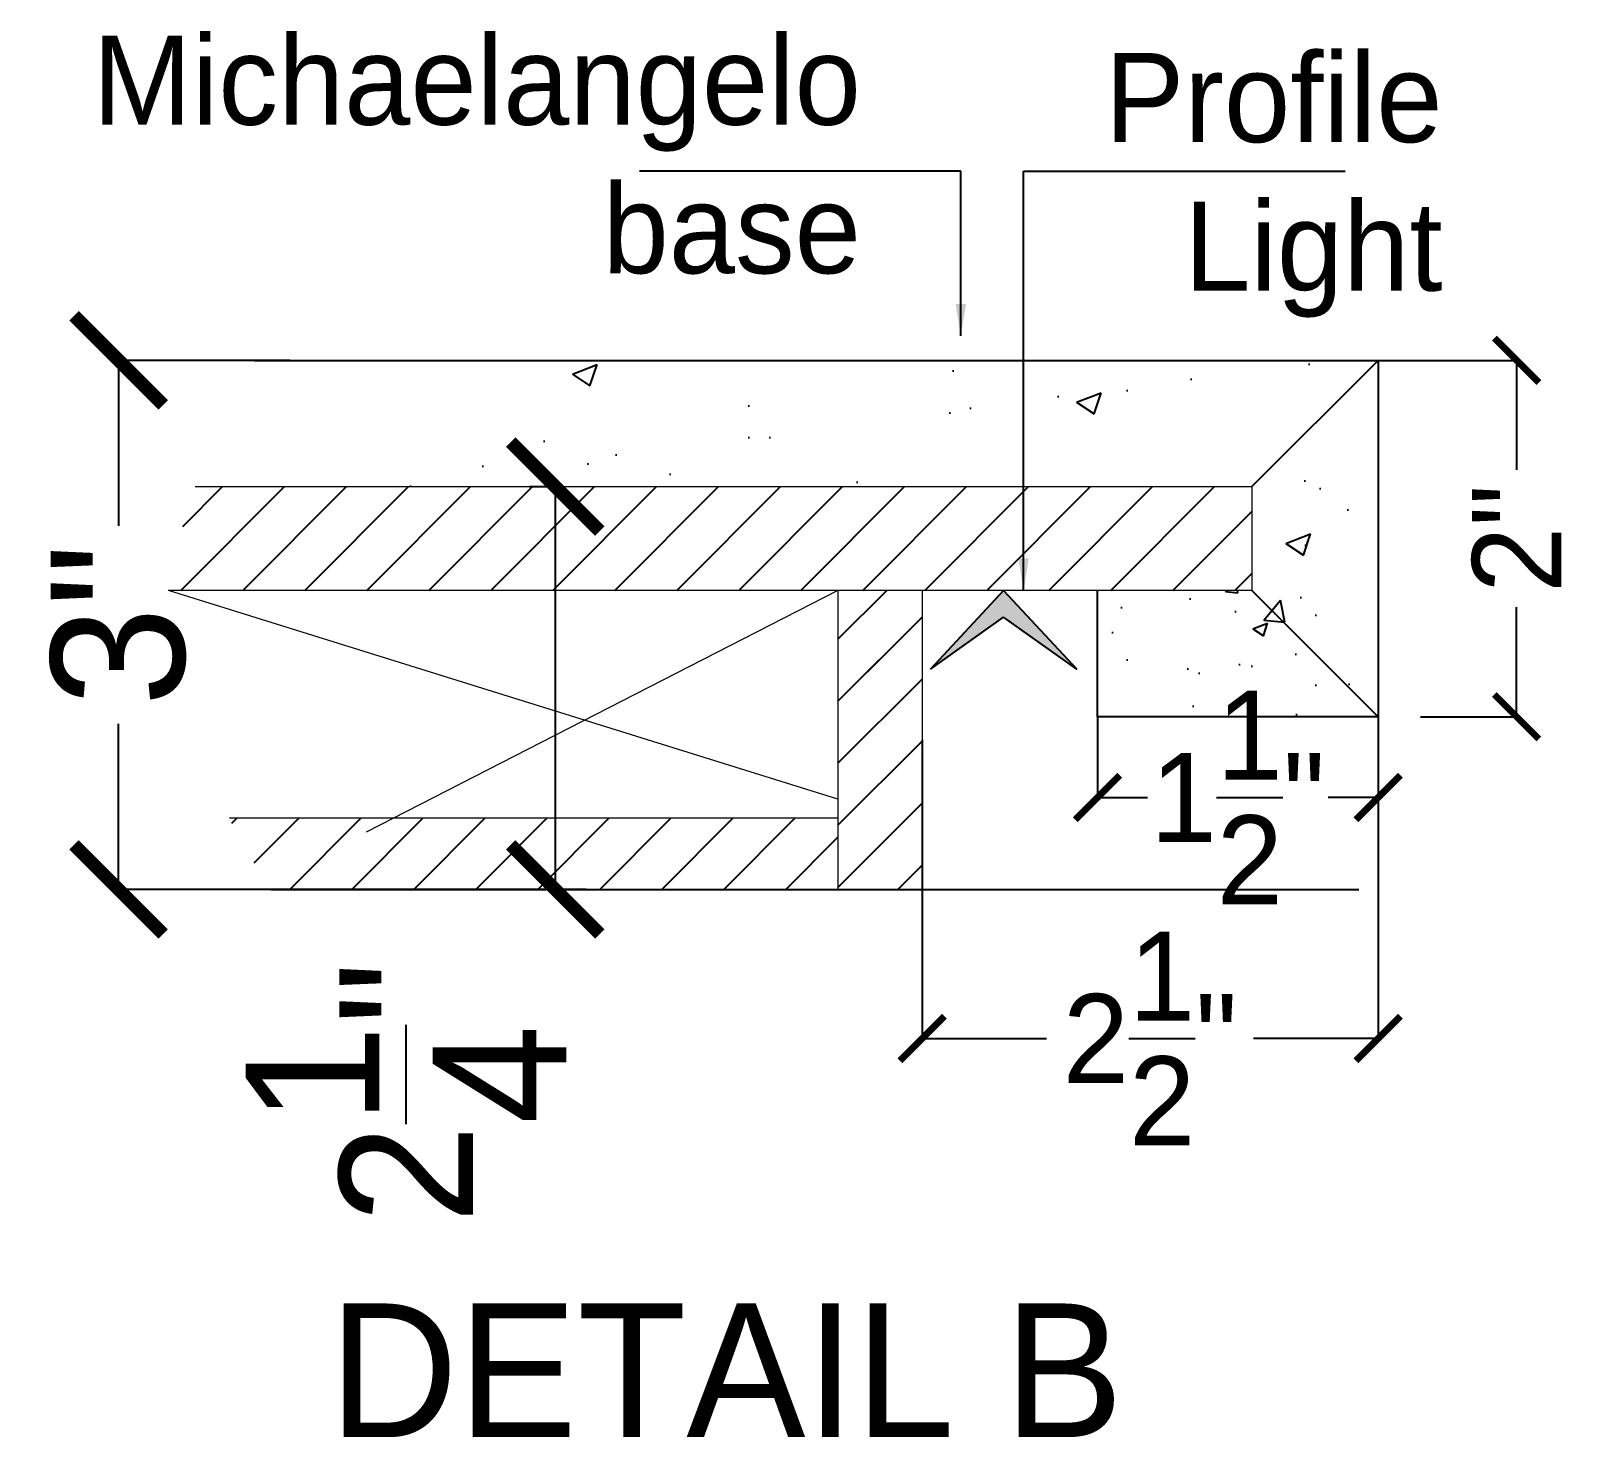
# Model space of a CAD drawing. Header units: inches. Extents: x -137722 to 81594, y -22256 to -1207.
# Drawn here: x -62715.1 to -62706.43, y -2361.68 to -2353.79 of the extents above; entities that cross this region are included whole.
import ezdxf

# ---------------------------------------------------------------- set-up
doc = ezdxf.new("R2010")
doc.units = ezdxf.units.IN
doc.header["$LTSCALE"] = 0.05
doc.header["$MEASUREMENT"] = 0
doc.header["$PDMODE"] = 3
doc.header["$PDSIZE"] = -4
doc.linetypes.add('DASHED2', pattern=[0.375, 0.25, -0.125])
doc.layers.get('Defpoints').update_dxf_attribs({"linetype": 'DASHED2'})
for name, color, linetype in [('Civil Dimension - Text', 7, 'Continuous'), ('Flooring Hatch', 251, 'Continuous'), ('Furniture Layout', 6, 'Continuous'), ('HATCH', 251, 'Continuous'), ('SECTIONCUTEDGES', 7, 'Continuous'), ('text', 176, 'Continuous')]:
    doc.layers.add(name, color=color, linetype=linetype)
doc.layers.add('FURNITURE', color=36, linetype='Continuous', lineweight=18)
doc.styles.add('9-128OF1-4', font='stylu.ttf')
doc.styles.get("Standard").update_dxf_attribs({"font": 'stylu.ttf', "height": 6})
doc.dimstyles.new('Annotative', dxfattribs={"dimtxt": 6, "dimasz": 0.18, "dimexe": 0.18, "dimexo": 0.0625, "dimgap": 0.09, "dimtad": 0, "dimtih": 1, "dimtoh": 1, "dimdec": 3, "dimzin": 0, "dimdsep": 46, "dimlunit": 4, "dimtxsty": 'Standard', "dimcen": 0.09, "dimadec": 0, "dimazin": 0, "dimtfac": 1, "dimtdec": 3, "dimtofl": 0, "dimtmove": 0, "dimatfit": 3, "dimfxl": 1, "dimtolj": 1, "dimtzin": 0, "dimarcsym": 0})
doc.dimstyles.new('DIM 1-4', dxfattribs={"dimtxt": 3.0792, "dimasz": 1.82, "dimexe": 1.82, "dimexo": 0, "dimgap": 0.09, "dimtad": 0, "dimzin": 0, "dimdsep": 46, "dimlunit": 4, "dimtxsty": '9-128OF1-4', "dimblk": 'ARCHTICK', "dimcen": 1.8125, "dimdle": 1.82, "dimclrd": 8, "dimclre": 8, "dimadec": 0, "dimazin": 0, "dimtfac": 1, "dimtofl": 0, "dimtmove": 0, "dimatfit": 3, "dimldrblk": 'OPEN90', "dimfxl": 1, "dimtolj": 1, "dimtzin": 0, "dimlwd": -1, "dimarcsym": 0})
pattern_1 = [(45, (-59165.9882, -1915.26263), (-0.17399281, 0.17399281), [])]
pattern_2 = [(50, (-59758.9018, -1808.0637), (1.4119295, -0.12352782), [0.1476378, -1.62401575]), (355, (-59758.9018, -1808.0637), (-0.27313255, 1.4806932), [0.11811024, -1.2992126]), (100.451444, (-59758.7841, -1808.074), (1.13879694, 1.35716534), [0.1254728, -1.380201]), (46.1842, (-59758.9018, -1807.67), (2.1008688, -0.3258254), [0.2214567, -2.4360236]), (96.635635, (-59758.7267, -1807.6972), (1.8398857, 1.9175563), [0.1882093, -2.0703027]), (351.18416, (-59758.9018, -1807.67), (1.8398857, 1.9175563), [0.1771654, -1.9488189]), (21, (-59758.7049, -1807.7685), (1.1750139, -0.79255687), [0.1476378, -1.62401575]), (326, (-59758.7049, -1807.7685), (0.4789672, 1.4274607), [0.11811024, -1.2992126]), (71.451445, (-59758.607, -1807.8345), (1.65398106, 0.63490384), [0.1254728, -1.380201]), (37.5, (-59758.90176, -1808.06373), (0.02393672, 0.65530286), [0, -1.28346457, 0, -1.31889764, 0, -1.30413386]), (7.5, (-59758.90176, -1808.0637), (0.51785342, 0.776401), [0, -0.7519685, 0, -1.253937, 0, -0.49704724]), (327.5, (-59759.34073, -1808.06373), (1.05083157, -0.04439935), [0, -0.49212598, 0, -1.53543307, 0, -2.03740157]), (317.5, (-59759.5376, -1808.0637), (1.14800427, 0.19705705), [0, -0.63976378, 0, -1.01968504, 0, -1.4468504])]

# ---------------------------------------------------------------- blocks, each defined once
blk = doc.blocks.new('adwawd')
at = {"layer": 'Flooring Hatch', "ltscale": 50, "true_color": 0xcd6928, "transparency": 33554687}
h = blk.add_hatch(color=32, dxfattribs=at)
h.dxf.hatch_style = 1
h.paths.add_polyline_path([(-77941.344, -7094.037), (-77946.008, -7099.053), (-77941.344, -7095.735), (-77936.679, -7099.053)])
at = {"layer": 'Civil Dimension - Text', "color": 2, "ltscale": 50}
for p, q in [((-77941.344, -7094.037), (-77946.008, -7099.053)), ((-77941.344, -7094.037), (-77936.679, -7099.053)), ((-77946.008, -7099.053), (-77941.344, -7095.735)), ((-77936.679, -7099.053), (-77941.344, -7095.735))]:
    blk.add_line(p, q, dxfattribs=at)
blk = doc.blocks.new('_ArchTick')
at = {"color": 0, "const_width": 0.15}
blk.add_lwpolyline([(-0.5, -0.5), (0.5, 0.5)], dxfattribs=at)
blk = doc.blocks.new('*D559')
at = {"layer": 'Civil Dimension - Text', "color": 8, "lineweight": -2, "ltscale": 50, "transparency": 16777216}
for p, q in [((-62713.6486, -2355.6416), (-62714.6099, -2355.6416)), ((-62711.9854, -2358.6102), (-62714.6099, -2358.6102))]:
    blk.add_line(p, q, dxfattribs=at)
at = {"layer": 'Civil Dimension - Text', "color": 8, "ltscale": 50, "transparency": 16777216}
for p, q in [((-62714.6099, -2355.6416), (-62714.6099, -2356.5698)), ((-62714.6099, -2358.6102), (-62714.6099, -2357.682))]:
    blk.add_line(p, q, dxfattribs=at)
at = {"layer": 'Defpoints', "color": 0, "ltscale": 50, "transparency": 16777216}
for p in [(-62713.6486, -2355.6416), (-62714.6099, -2358.6102), (-62711.9854, -2358.6102)]:
    blk.add_point(p, dxfattribs=at)
at = {"layer": 'Civil Dimension - Text', "color": 8, "ltscale": 50, "transparency": 16777216, "xscale": 0.5, "yscale": 0.5, "zscale": 0.5}
for p, rotation in [((-62714.6099, -2355.6416), 90), ((-62714.6099, -2358.6102), 270)]:
    blk.add_blockref('_ArchTick', p, dxfattribs=dict(at, rotation=rotation))
at = {"layer": 'Civil Dimension - Text', "ltscale": 50, "transparency": 16777216, "insert": (-62714.6099, -2357.1259), "char_height": 0.75, "attachment_point": 5, "rotation": 90, "style": '9-128OF1-4'}
blk.add_mtext('\\A1;3"', dxfattribs=at)
blk = doc.blocks.new('_Open90')
at = {"color": 0, "linetype": 'ByBlock', "lineweight": -2}
for p, q in [((-0.5, 0.5), (0, 0)), ((0, 0), (-1, 0)), ((0, 0), (-0.5, -0.5))]:
    blk.add_line(p, q, dxfattribs=at)
blk = doc.blocks.new('*D560')
at = {"layer": 'Civil Dimension - Text', "color": 8, "lineweight": -2, "ltscale": 50, "transparency": 16777216}
for p, q in [((-62712.3033, -2356.3503), (-62712.1589, -2356.3503)), ((-62712.3033, -2358.6102), (-62712.1589, -2358.6102))]:
    blk.add_line(p, q, dxfattribs=at)
at = {"layer": 'Civil Dimension - Text', "color": 8, "ltscale": 50, "transparency": 16777216}
blk.add_line((-62712.1589, -2356.3503), (-62712.1589, -2358.6102), dxfattribs=at)
at = {"layer": 'Defpoints', "color": 0, "ltscale": 50, "transparency": 16777216}
for p in [(-62712.3033, -2356.3503), (-62712.3033, -2358.6102), (-62712.1589, -2358.6102)]:
    blk.add_point(p, dxfattribs=at)
at = {"layer": 'Civil Dimension - Text', "color": 8, "ltscale": 50, "transparency": 16777216, "xscale": 0.5, "yscale": 0.5, "zscale": 0.5}
for p, rotation in [((-62712.1589, -2356.3503), 90), ((-62712.1589, -2358.6102), 270)]:
    blk.add_blockref('_ArchTick', p, dxfattribs=dict(at, rotation=rotation))
at = {"layer": 'Civil Dimension - Text', "ltscale": 50, "transparency": 16777216, "insert": (-62712.9962, -2359.7499), "char_height": 0.75, "attachment_point": 5, "rotation": 90, "style": '9-128OF1-4'}
blk.add_mtext('\\A1;2{\\H1x;\\S1/4;}"', dxfattribs=at)
blk = doc.blocks.new('*D561')
at = {"layer": 'Civil Dimension - Text', "color": 8, "lineweight": -2, "ltscale": 50, "transparency": 16777216}
for p, q in [((-62707.5405, -2357.6416), (-62707.5405, -2359.447)), ((-62710.0996, -2357.7716), (-62710.0996, -2359.447))]:
    blk.add_line(p, q, dxfattribs=at)
at = {"layer": 'Civil Dimension - Text', "color": 8, "ltscale": 50, "transparency": 16777216}
for p, q in [((-62710.0996, -2359.447), (-62709.4011, -2359.447)), ((-62707.5405, -2359.447), (-62708.239, -2359.447))]:
    blk.add_line(p, q, dxfattribs=at)
at = {"layer": 'Defpoints', "color": 0, "ltscale": 50, "transparency": 16777216}
for p in [(-62707.5405, -2357.6416), (-62710.0996, -2357.7716), (-62710.0996, -2359.447)]:
    blk.add_point(p, dxfattribs=at)
at = {"layer": 'Civil Dimension - Text', "color": 8, "ltscale": 50, "transparency": 16777216, "xscale": 0.25, "yscale": 0.25, "zscale": 0.25, "rotation": 180}
blk.add_blockref('_ArchTick', (-62710.0996, -2359.447), dxfattribs=at)
at = {"layer": 'Civil Dimension - Text', "color": 8, "ltscale": 50, "transparency": 16777216, "xscale": 0.25, "yscale": 0.25, "zscale": 0.25}
blk.add_blockref('_ArchTick', (-62707.5405, -2359.447), dxfattribs=at)
at = {"layer": 'Civil Dimension - Text', "ltscale": 50, "transparency": 16777216, "insert": (-62708.82, -2359.447), "char_height": 0.5, "attachment_point": 5, "style": '9-128OF1-4'}
blk.add_mtext('\\A1;2{\\H1x;\\S1/2;}"', dxfattribs=at)
blk = doc.blocks.new('*D562')
at = {"layer": 'Civil Dimension - Text', "color": 8, "lineweight": -2, "ltscale": 50, "transparency": 16777216}
for p, q in [((-62707.8585, -2355.6416), (-62706.7628, -2355.6416)), ((-62707.3019, -2357.6416), (-62706.7628, -2357.6416))]:
    blk.add_line(p, q, dxfattribs=at)
at = {"layer": 'Civil Dimension - Text', "color": 8, "ltscale": 50, "transparency": 16777216}
for p, q in [((-62706.7628, -2355.6416), (-62706.7628, -2356.2563)), ((-62706.7628, -2357.6416), (-62706.7628, -2357.027))]:
    blk.add_line(p, q, dxfattribs=at)
at = {"layer": 'Defpoints', "color": 0, "ltscale": 50, "transparency": 16777216}
for p in [(-62707.8585, -2355.6416), (-62706.7628, -2355.6416), (-62707.3019, -2357.6416)]:
    blk.add_point(p, dxfattribs=at)
at = {"layer": 'Civil Dimension - Text', "color": 8, "ltscale": 50, "transparency": 16777216, "xscale": 0.25, "yscale": 0.25, "zscale": 0.25}
for p, rotation in [((-62706.7628, -2355.6416), 90), ((-62706.7628, -2357.6416), 270)]:
    blk.add_blockref('_ArchTick', p, dxfattribs=dict(at, rotation=rotation))
at = {"layer": 'Civil Dimension - Text', "ltscale": 50, "transparency": 16777216, "insert": (-62706.7628, -2356.6416), "char_height": 0.5, "attachment_point": 5, "rotation": 90, "style": '9-128OF1-4'}
blk.add_mtext('\\A1;2"', dxfattribs=at)
blk = doc.blocks.new('*D563')
at = {"layer": 'Civil Dimension - Text', "color": 8, "lineweight": -2, "ltscale": 50, "transparency": 16777216}
for p, q in [((-62709.1153, -2357.6416), (-62709.1153, -2358.0947)), ((-62707.5405, -2357.6416), (-62707.5405, -2358.0947))]:
    blk.add_line(p, q, dxfattribs=at)
at = {"layer": 'Civil Dimension - Text', "color": 8, "ltscale": 50, "transparency": 16777216}
for p, q in [((-62709.1153, -2358.0947), (-62708.8356, -2358.0947)), ((-62707.5405, -2358.0947), (-62707.8203, -2358.0947))]:
    blk.add_line(p, q, dxfattribs=at)
at = {"layer": 'Defpoints', "color": 0, "ltscale": 50, "transparency": 16777216}
for p in [(-62709.1153, -2357.6416), (-62707.5405, -2357.6416), (-62707.5405, -2358.0947)]:
    blk.add_point(p, dxfattribs=at)
at = {"layer": 'Civil Dimension - Text', "color": 8, "ltscale": 50, "transparency": 16777216, "xscale": 0.25, "yscale": 0.25, "zscale": 0.25, "rotation": 180}
blk.add_blockref('_ArchTick', (-62709.1153, -2358.0947), dxfattribs=at)
at = {"layer": 'Civil Dimension - Text', "color": 8, "ltscale": 50, "transparency": 16777216, "xscale": 0.25, "yscale": 0.25, "zscale": 0.25}
blk.add_blockref('_ArchTick', (-62707.5405, -2358.0947), dxfattribs=at)
at = {"layer": 'Civil Dimension - Text', "ltscale": 50, "transparency": 16777216, "insert": (-62708.3279, -2358.0947), "char_height": 0.5, "attachment_point": 5, "style": '9-128OF1-4'}
blk.add_mtext('\\A1;1{\\H1x;\\S1/2;}"', dxfattribs=at)

msp = doc.modelspace()

# ---------------------------------------------------------------- hatches: boundary and pattern name
at = {"layer": 'Furniture Layout', "ltscale": 50}
h = msp.add_hatch(dxfattribs=at)
h.set_pattern_fill('AR-CONC', color=256, scale=0.11811)
h.set_pattern_definition([(50, (-65054.1641, -629.06775), (0.8471577, -0.0741167), [0.08858268, -0.97440945]), (355, (-65054.1641, -629.06775), (-0.16387953, 0.8884159), [0.07086614, -0.77952756]), (100.451444, (-65054.0935, -629.0739), (0.68327817, 0.8142992), [0.0752837, -0.8281206]), (46.1842, (-65054.1641, -628.8315), (1.26052126, -0.1954952), [0.132874, -1.4616142]), (96.635635, (-65054.0591, -628.8478), (1.10393143, 1.1505338), [0.1129256, -1.2421816]), (351.184164, (-65054.1641, -628.8315), (1.10393143, 1.1505338), [0.1062992, -1.16929134]), (21, (-65054.046, -628.8906), (0.70500833, -0.47553412), [0.08858268, -0.97440945]), (326, (-65054.046, -628.8906), (0.28738031, 0.85647643), [0.07086614, -0.77952756]), (71.451445, (-65053.98726, -628.9302), (0.99238863, 0.3809423), [0.0752837, -0.8281206]), (37.5, (-65054.16412, -629.06775), (0.014362034, 0.393181717), [0, -0.77007874, 0, -0.79133858, 0, -0.782480315]), (7.5, (-65054.1641, -629.06775), (0.31071205, 0.465840605), [0, -0.4511811, 0, -0.752362205, 0, -0.29822835]), (327.5, (-65054.4275, -629.06775), (0.63049894, -0.026639612), [0, -0.29527559, 0, -0.92125984, 0, -1.222440945]), (317.5, (-65054.5456, -629.06775), (0.68880256, 0.11823423), [0, -0.38385827, 0, -0.61181102, 0, -0.86811024])])
h.paths.add_polyline_path([(-62708.2492, -2356.933), (-62709.1153, -2356.933), (-62709.1153, -2357.6416), (-62707.5405, -2357.6416)])
at = {"layer": 'HATCH', "ltscale": 50, "true_color": 0x939598}
h = msp.add_hatch(dxfattribs=at)
h.set_pattern_fill('AR-CONC', color=252, scale=0.19685)
h.set_pattern_definition(pattern_2)
h.paths.add_polyline_path([(-62708.2492, -2355.6416), (-62712.5828, -2355.6416, 0.055076), (-62713.0162, -2356.3503), (-62708.2492, -2356.3503)])
h = msp.add_hatch(dxfattribs=at)
h.set_pattern_fill('AR-CONC', color=252, scale=0.19685)
h.set_pattern_definition(pattern_2)
h.paths.add_polyline_path([(-62707.5405, -2355.6416), (-62708.2492, -2355.6416), (-62708.2492, -2356.3503), (-62708.2492, -2357.6416), (-62707.5405, -2357.6416)])
at = {"layer": 'HATCH', "ltscale": 50, "true_color": 0xb3691e}
h = msp.add_hatch(dxfattribs=at)
h.set_pattern_fill('ANSI31', color=32, scale=1.968504)
h.set_pattern_definition([(45, (-59657.81632, -1801.8091), (-0.17399281, 0.17399281), [])])
h.paths.add_polyline_path([(-62708.2492, -2356.933), (-62708.2492, -2356.3503), (-62714.1798, -2356.3503, 0.040929), (-62714.3294, -2356.933)])
h = msp.add_hatch(dxfattribs=at)
h.set_pattern_fill('ANSI31', color=32, scale=1.968504)
h.set_pattern_definition(pattern_1)
h.paths.add_polyline_path([(-62710.572, -2358.6102), (-62710.0996, -2358.6102), (-62710.0996, -2356.933), (-62710.572, -2356.933)])
h = msp.add_hatch(dxfattribs=at)
h.set_pattern_fill('ANSI31', color=32, scale=1.968504)
h.set_pattern_definition(pattern_1)
h.paths.add_polyline_path([(-62710.572, -2358.6102), (-62710.0996, -2358.6102), (-62710.0996, -2357.2267), (-62710.572, -2357.2267)])
h = msp.add_hatch(dxfattribs=at)
h.set_pattern_fill('ANSI31', color=32, scale=1.968504)
h.set_pattern_definition([(45, (-59730.65747, -1768.71526), (-0.17399281, 0.17399281), [])])
h.paths.add_polyline_path([(-62713.9879, -2358.211, 0.031456), (-62713.754, -2358.6102), (-62710.572, -2358.6102), (-62710.572, -2358.211), (-62711.5563, -2358.211)])

# ---------------------------------------------------------------- linework, layer by layer
at = {"layer": 'FURNITURE'}
for p, q in [((-62714.1798, -2356.3503), (-62708.2492, -2356.3503)), ((-62708.2492, -2356.3503), (-62708.2492, -2356.933)), ((-62708.2492, -2356.933), (-62714.3294, -2356.933)), ((-62710.572, -2358.1037), (-62714.3294, -2356.933)), ((-62708.2492, -2356.933), (-62713.4854, -2356.933)), ((-62710.572, -2356.933), (-62713.2207, -2358.2897)), ((-62710.572, -2356.933), (-62710.572, -2358.5029)), ((-62710.0996, -2356.933), (-62710.0996, -2358.6102)), ((-62710.572, -2357.2267), (-62710.572, -2358.6102)), ((-62710.0996, -2357.2267), (-62710.0996, -2358.6102)), ((-62710.572, -2358.211), (-62713.9879, -2358.211)), ((-62710.572, -2358.211), (-62713.2207, -2358.211))]:
    msp.add_line(p, q, dxfattribs=at)
at = {"layer": 'Furniture Layout', "ltscale": 50}
for p, q in [((-62713.8465, -2355.6416), (-62707.5405, -2355.6416)), ((-62708.2492, -2356.3503), (-62707.5405, -2355.6416)), ((-62707.5405, -2355.6416), (-62707.5405, -2357.6416)), ((-62709.1153, -2357.6416), (-62709.1153, -2356.933)), ((-62708.2492, -2356.933), (-62707.5405, -2357.6416)), ((-62708.2492, -2356.933), (-62707.5405, -2357.6416)), ((-62707.5405, -2357.6416), (-62709.1153, -2357.6416))]:
    msp.add_line(p, q, dxfattribs=at)
at = {"layer": 'SECTIONCUTEDGES'}
msp.add_line((-62713.754, -2358.6102), (-62707.649, -2358.6102), dxfattribs=at)

# ---------------------------------------------------------------- block references
at = {"layer": 'Civil Dimension - Text', "xscale": -0.08794456663024745, "yscale": 0.08794456663024745, "zscale": 0.08794456663024745}
msp.add_blockref('adwawd', (-69564.1599, -1733.051), dxfattribs=at)

# ---------------------------------------------------------------- texts
at = {"layer": 'text', "ltscale": 50, "style": '9-128OF1-4'}
for s, insert, char_height, attachment_point in [('{\\C244;\\c1973145;Michaelangelo \\Pbase}', (-62710.4434, -2355.1603), 0.5, 9), ('Profile\\P Light', (-62707.1789, -2355.4017), 0.5, 9), ('{\\C242;\\c2564301;DETAIL B }', (-62708.9703, -2360.9334), 0.75, 3)]:
    msp.add_mtext_dynamic_manual_height_columns(s, width=27.734554, gutter_width=0.6061, heights=[0], dxfattribs=dict(at, insert=insert, char_height=char_height, attachment_point=attachment_point))

# ---------------------------------------------------------------- dimensions: what is measured, and where the dimension line sits
at = {"layer": 'Civil Dimension - Text', "ltscale": 50}
for base, p1, p2, override, picture, middle in [((-62714.6099, -2358.6102), (-62713.6486, -2355.6416), (-62711.9854, -2358.6102), {"dimtxt": 0.75, "dimasz": 0.5, "dimexe": 0, "dimdle": 0, "dimclrt": 256, "dimtmove": 1, "dimfxl": 0, "dimarcsym": 1}, '*D559', (-62714.6099, -2357.1259)), ((-62706.7628, -2355.6416), (-62707.3019, -2357.6416), (-62707.8585, -2355.6416), {"dimtxt": 0.5, "dimasz": 0.25, "dimexe": 0, "dimdle": 0, "dimclrt": 256, "dimtmove": 1, "dimfxl": 0, "dimarcsym": 1}, '*D562', (-62706.7628, -2356.6416))]:
    dim = msp.add_linear_dim(base=base, p1=p1, p2=p2, angle=90, dimstyle='DIM 1-4', override=override, dxfattribs=at)
    dim.commit()
    dim.dimension.update_dxf_attribs({"geometry": picture, "text_midpoint": middle})
dim = msp.add_linear_dim(base=(-62712.1589, -2358.6102), p1=(-62712.3033, -2356.3503), p2=(-62712.3033, -2358.6102), angle=90, dimstyle='DIM 1-4', override={"dimtxt": 0.75, "dimasz": 0.5, "dimexe": 0, "dimdle": 0, "dimclrt": 256, "dimtmove": 1, "dimfxl": 0, "dimarcsym": 1}, dxfattribs=at)
dim.commit()
dim.dimension.update_dxf_attribs({"geometry": '*D560', "text_midpoint": (-62712.9962, -2359.7499), "dimtype": 160})
for base, p1, p2, picture, middle in [((-62707.5405, -2358.0947), (-62709.1153, -2357.6416), (-62707.5405, -2357.6416), '*D563', (-62708.3279, -2358.0947)), ((-62710.0996, -2359.447), (-62707.5405, -2357.6416), (-62710.0996, -2357.7716), '*D561', (-62708.82, -2359.447))]:
    dim = msp.add_linear_dim(base=base, p1=p1, p2=p2, dimstyle='DIM 1-4', override={"dimtxt": 0.5, "dimasz": 0.25, "dimexe": 0, "dimdle": 0, "dimclrt": 256, "dimtmove": 1, "dimfxl": 0, "dimarcsym": 1}, dxfattribs=at)
    dim.commit()
    dim.dimension.update_dxf_attribs({"geometry": picture, "text_midpoint": middle})

# ---------------------------------------------------------------- leaders
for points in [[(-62709.8827, -2355.5048), (-62709.8827, -2354.5805), (-62711.6869, -2354.5805)], [(-62709.5304, -2356.933), (-62709.5304, -2354.5805), (-62707.7262, -2354.5805)]]:
    msp.add_leader(points, dimstyle='Annotative', override={"dimscale": 0, "dimgap": 0.09, "dimtad": 0}, dxfattribs=at)

doc.saveas('drawing.dxf')
